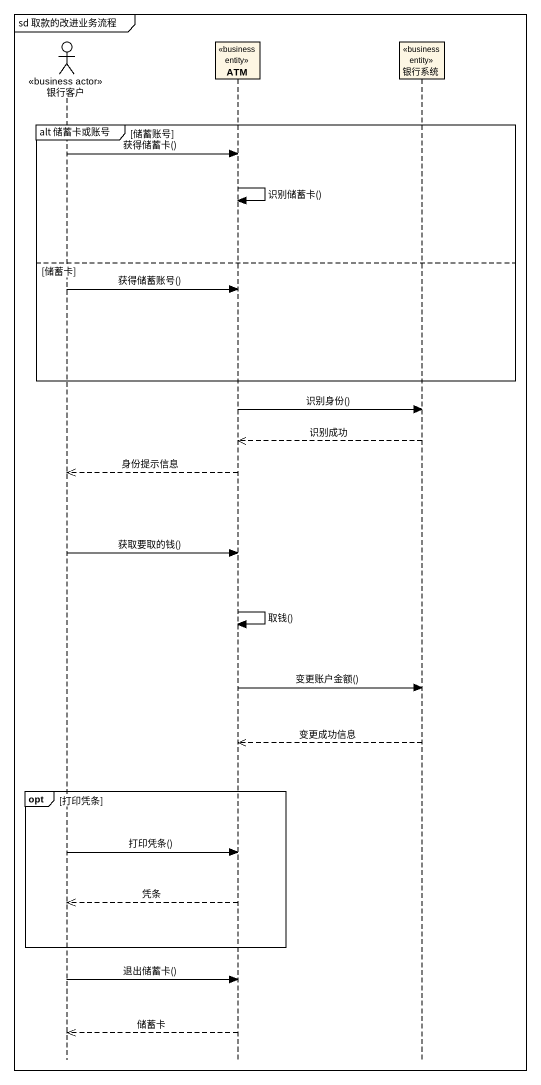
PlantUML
@startuml
mainframe sd 取款的改进业务流程
hide footbox
actor 银行客户 <<business actor>>
participant ATM <<business entity>>
participant 银行系统 <<business entity>>

group alt 储蓄卡或账号 [储蓄账号]
  银行客户 -> ATM : 获得储蓄卡()
  ATM -> ATM : 识别储蓄卡()
else 储蓄卡
  银行客户 -> ATM : 获得储蓄账号()
end
ATM -> 银行系统 : 识别身份()
银行系统 -->> ATM : 识别成功
ATM -->> 银行客户 : 身份提示信息
银行客户 -> ATM : 获取要取的钱()
ATM -> ATM : 取钱()
ATM -> 银行系统 : 变更账户金额()
银行系统 -->> ATM : 变更成功信息
opt 打印凭条
  银行客户 -> ATM : 打印凭条()
  ATM -->> 银行客户 : 凭条
end
银行客户 -> ATM : 退出储蓄卡()
ATM -->> 银行客户 : 储蓄卡
@enduml
